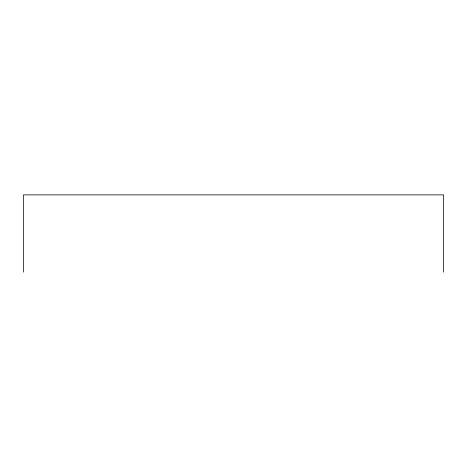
<?xml version="1.0" encoding="UTF-8"?>
<svg xmlns="http://www.w3.org/2000/svg" width="467" height="467" viewBox="0 0 467 467"><rect width="100%" height="100%" fill="white"/><g stroke="black" fill="none" stroke-linecap="round" stroke-linejoin="round"><path stroke-width="0.7" d="M443.65 272.121L443.65 194.879L23.35 194.879L23.35 272.121"/></g></svg>
